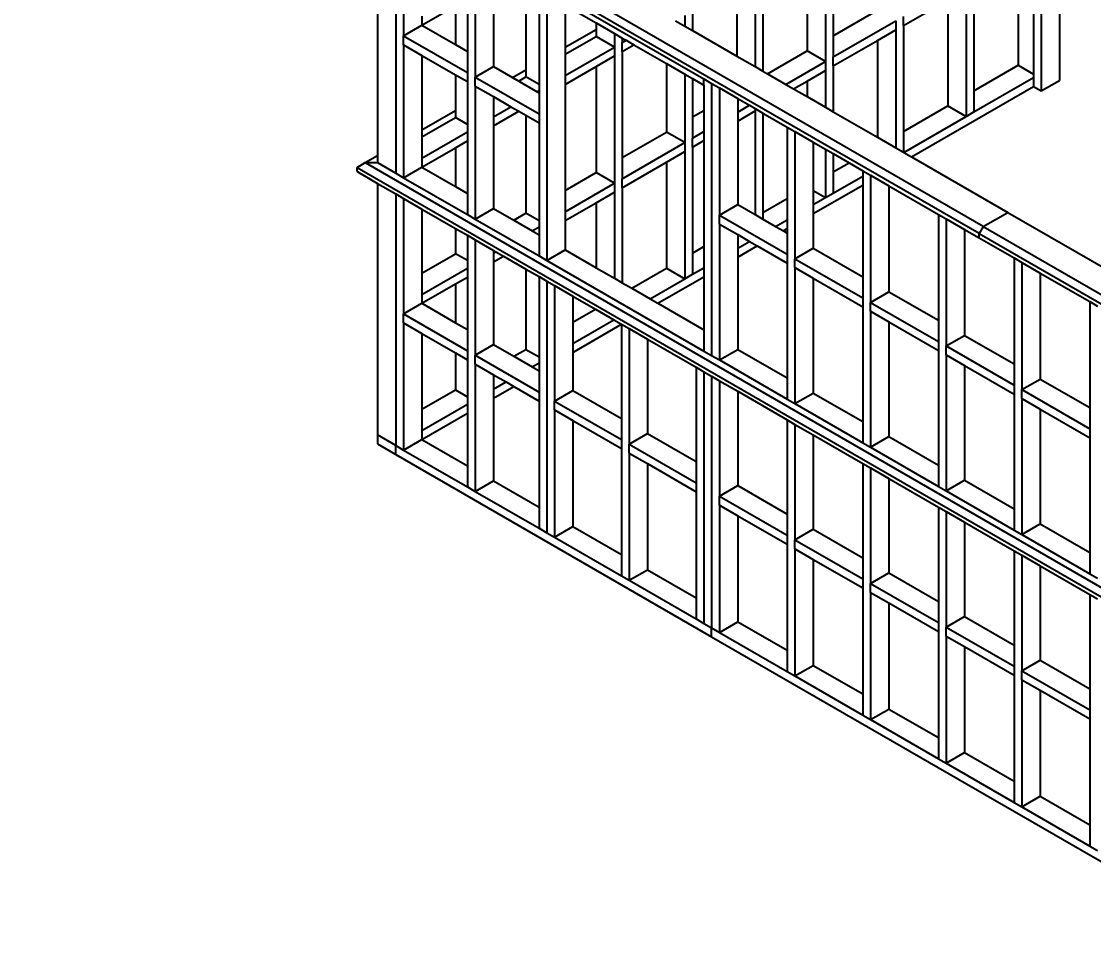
# Model space of a CAD drawing. Header units: millimetres. Extents: x 19458 to 19711, y 4351 to 4752.
# Drawn here: x 19488.969 to 19492.685, y 4533.007 to 4536.232 of the extents above; entities that cross this region are included whole.
import ezdxf

# ---------------------------------------------------------------- set-up
doc = ezdxf.new("R2010")
doc.units = ezdxf.units.MM
doc.layers.add('cotas', color=1, linetype='Continuous')
doc.layers.add('cotas @ 500', color=1, linetype='Continuous')
doc.styles.add('century gothic', font='GOTHIC.TTF')
doc.styles.add('COTAS SMC', font='GOTHIC.TTF')
doc.dimstyles.new('ANOTATIVE 100 SMCONSTRUCCIONES', dxfattribs={"dimscale": 0, "dimtxt": 0.18, "dimasz": 0.15, "dimexe": 0.18, "dimexo": 0.09, "dimgap": 0.1, "dimtad": 1, "dimzin": 0, "dimdsep": 46, "dimtxsty": 'century gothic', "dimblk1": 'FLECHA1', "dimblk2": 'FLECHA1', "dimsah": 1, "dimcen": 0.18, "dimdle": 0.075, "dimclrd": 1, "dimclre": 1, "dimclrt": 2, "dimaunit": 1, "dimadec": 0, "dimazin": 0, "dimtfac": 0.75, "dimtix": 1, "dimtmove": 2, "dimatfit": 3, "dimfxl": 0.09, "dimtvp": 1.5, "dimtfill": 1, "dimtolj": 1, "dimtzin": 0, "dimarcsym": 0})
doc.dimstyles.new('PIES SMCONSTRUCCIONES', dxfattribs={"dimscale": 0, "dimtxt": 0.18, "dimasz": 0.2, "dimexe": 0.18, "dimexo": 0, "dimgap": 0.1, "dimtad": 1, "dimdec": 0, "dimlfac": 39.370079, "dimzin": 0, "dimdsep": 46, "dimlunit": 4, "dimtxsty": 'COTAS SMC', "dimblk1": 'FLECHA1', "dimblk2": 'FLECHA1', "dimsah": 1, "dimcen": 0.2, "dimdle": 0.075, "dimclrd": 1, "dimclre": 1, "dimclrt": 2, "dimaunit": 1, "dimadec": 0, "dimazin": 0, "dimtfac": 0.75, "dimtdec": 0, "dimtix": 1, "dimtmove": 2, "dimatfit": 3, "dimfxl": 0.09, "dimtvp": 1.5, "dimtfill": 1, "dimtolj": 1, "dimtzin": 0, "dimarcsym": 0})

# ---------------------------------------------------------------- blocks, each defined once
blk = doc.blocks.new('FLECHA1')
at = {"color": 4}
blk.add_line((-0.246176, -0.248081), (0.248081, 0.25), dxfattribs=at)
at = {"color": 1}
blk.add_line((-1, 0), (0.496162, 0), dxfattribs=at)
blk = doc.blocks.new('*D574')
at = {"layer": 'cotas', "color": 1, "lineweight": -2, "transparency": 16777216}
for p, q in [((19614.326, 4625.8448), (19614.326, 4700.8448)), ((19570.9836, 4550.8448), (19524.326, 4550.8448)), ((19614.326, 4548.4298), (19614.326, 4550.8448)), ((19570.5339, 4548.4298), (19524.326, 4548.4298)), ((19614.326, 4473.4298), (19614.326, 4398.4298))]:
    blk.add_line(p, q, dxfattribs=at)
at = {"layer": 'Defpoints', "color": 0, "transparency": 16777216}
for p in [(19614.326, 4550.8448), (19615.9836, 4550.8448), (19615.5339, 4548.4298)]:
    blk.add_point(p, dxfattribs=at)
at = {"layer": 'cotas', "color": 1, "lineweight": -2, "transparency": 16777216, "xscale": 75, "yscale": 75, "zscale": 75}
for p, rotation in [((19614.326, 4550.8448), 270), ((19614.326, 4548.4298), 90)]:
    blk.add_blockref('FLECHA1', p, dxfattribs=dict(at, rotation=rotation))
at = {"layer": 'cotas', "color": 2, "transparency": 16777216, "insert": (19517.3376, 4549.6373), "char_height": 90, "attachment_point": 5, "rotation": 90, "style": 'century gothic', "bg_fill": 3, "box_fill_scale": 1.1, "bg_fill_color": 256, "bg_fill_true_color": 13158600, "bg_fill_transparency": 0}
blk.add_mtext('\\A1;2.42', dxfattribs=at)
blk = doc.blocks.new('*D629')
at = {"layer": 'cotas', "color": 1, "lineweight": -2, "transparency": 16777216}
for p, q in [((19620.0128, 4651.7533), (19620.0128, 4751.7533)), ((19620.4168, 4551.7533), (19530.0128, 4551.7533)), ((19620.0128, 4550.5333), (19620.0128, 4551.7533)), ((19620.4168, 4550.5333), (19530.0128, 4550.5333)), ((19620.0128, 4450.5333), (19620.0128, 4350.5333))]:
    blk.add_line(p, q, dxfattribs=at)
at = {"layer": 'Defpoints', "color": 0, "transparency": 16777216}
for p in [(19620.0128, 4551.7533), (19620.4168, 4551.7533), (19620.4168, 4550.5333)]:
    blk.add_point(p, dxfattribs=at)
at = {"layer": 'cotas', "color": 1, "lineweight": -2, "transparency": 16777216, "xscale": 100, "yscale": 100, "zscale": 100}
for p, rotation in [((19620.0128, 4551.7533), 270), ((19620.0128, 4550.5333), 90)]:
    blk.add_blockref('FLECHA1', p, dxfattribs=dict(at, rotation=rotation))
at = {"layer": 'cotas', "color": 2, "transparency": 16777216, "insert": (19523.8809, 4551.1433), "char_height": 90, "attachment_point": 5, "rotation": 90, "style": 'COTAS SMC', "bg_fill": 3, "box_fill_scale": 1.1, "bg_fill_color": 256, "bg_fill_true_color": 13158600, "bg_fill_transparency": 0}
blk.add_mtext("\\A1;4'", dxfattribs=at)
blk = doc.blocks.new('hf')
at = {"color": 250}
for p, q in [((-1.8806, 0.213), (-1.8806, -1.5098)), ((-1.8169, -0.3716), (-1.8169, -1.473)), ((-2.0815, -1.9801), (-4.2241, -0.7432)), ((-2.0957, -2.0046), (-4.2523, -0.7595)), ((-4.1816, -0.815), (-4.1816, -1.7339)), ((-4.118, -0.8517), (-4.118, -1.7951)), ((-4.0911, -0.8673), (-4.0911, -1.3185)), ((-2.6019, -0.9508), (-2.6019, -1.3185)), ((-2.6924, -1.0031), (-2.6924, -1.3707)), ((-2.6287, -0.9663), (-2.6287, -1.4075)), ((-3.8429, -1.0106), (-3.8429, -1.4618)), ((-1.9074, -1.0221), (-1.9074, -1.4518)), ((-1.9612, -1.0531), (-1.9612, -1.4208)), ((-3.6673, -1.112), (-3.6673, -1.4369)), ((-2.8725, -1.107), (-2.8725, -1.4255)), ((-2.8456, -1.0915), (-2.8456, -1.441)), ((-3.7793, -1.1385), (-3.7793, -1.4251)), ((-3.6216, -1.1383), (-3.6216, -1.4878)), ((-2.9361, -1.1438), (-2.9361, -1.3888)), ((-2.1144, -1.1416), (-2.1144, -1.5092)), ((-3.5947, -1.1539), (-3.0503, -1.4682)), ((-3.5947, -1.1751), (-3.5947, -2.0972)), ((-2.1413, -1.1571), (-2.1413, -1.5982)), ((-4.0275, -1.2818), (-3.911, -1.2146)), ((-3.911, -1.2146), (-3.911, -1.349)), ((-3.8698, -1.1908), (-3.8698, -1.3728)), ((-3.5311, -1.2118), (-3.4236, -1.2739)), ((-3.5311, -1.2118), (-3.5311, -1.3583)), ((-2.3581, -1.2823), (-2.2049, -1.1938)), ((-2.2049, -1.1938), (-2.2049, -1.5615)), ((-4.0275, -1.2508), (-4.0275, -1.2818)), ((-3.1162, -1.2478), (-3.1162, -1.2848)), ((-3.0893, -1.2323), (-3.0893, -1.3003)), ((-2.6019, -1.3185), (-2.4486, -1.23)), ((-2.3581, -1.2823), (-2.3581, -1.2513)), ((-4.0911, -1.3185), (-4.0275, -1.2818)), ((-4.0275, -1.2818), (-3.911, -1.349)), ((-3.5311, -1.3583), (-3.4236, -1.2962)), ((-3.4236, -1.2739), (-3.4236, -1.2962)), ((-3.4236, -1.2739), (-3.3599, -1.3106)), ((-3.4236, -1.2962), (-3.4236, -1.3207)), ((-3.1483, -1.2663), (-3.1162, -1.2848)), ((-3.1162, -1.2848), (-3.0893, -1.3003)), ((-3.0893, -1.3003), (-2.9361, -1.3888)), ((-2.6019, -1.392), (-2.385, -1.2668)), ((-2.4486, -1.3345), (-2.385, -1.2978)), ((-2.385, -1.2668), (-2.385, -1.2978)), ((-2.385, -1.2978), (-2.385, -1.707)), ((-2.3581, -1.2823), (-2.3581, -1.6499)), ((-4.0911, -1.3496), (-4.0911, -1.3185)), ((-4.0911, -1.3185), (-3.8698, -1.4463)), ((-3.5311, -1.3828), (-3.4236, -1.3207)), ((-3.3599, -1.3575), (-3.4236, -1.3207)), ((-3.3599, -1.3106), (-3.3599, -1.3575)), ((-3.3599, -1.3106), (-3.3331, -1.3262)), ((-3.3331, -1.3262), (-3.3194, -1.3341)), ((-3.3331, -1.3262), (-3.3331, -1.3419)), ((-3.3331, -1.3419), (-3.3194, -1.3341)), ((-3.3194, -1.3341), (-3.2925, -1.3496)), ((-2.6019, -1.3185), (-2.6019, -1.392)), ((-2.6019, -1.423), (-2.4486, -1.3345)), ((-2.4486, -1.3345), (-2.4486, -1.6702)), ((-4.0911, -1.3496), (-4.0911, -1.8106)), ((-4.0911, -1.3496), (-4.0275, -1.3863)), ((-3.911, -1.349), (-3.8698, -1.3728)), ((-3.8698, -1.3728), (-3.8698, -1.4463)), ((-3.5311, -1.4563), (-3.3599, -1.3575)), ((-3.5311, -1.3583), (-3.5311, -1.3828)), ((-3.3599, -1.3575), (-3.3599, -1.3885)), ((-3.3331, -1.373), (-3.3331, -1.3419)), ((-3.3331, -1.373), (-3.2925, -1.3496)), ((-3.3331, -1.373), (-3.3331, -1.7406)), ((-3.2925, -1.3496), (-3.1798, -1.4146)), ((-2.8299, -1.4501), (-2.6924, -1.3707)), ((-2.6287, -1.4075), (-2.6924, -1.3707)), ((-4.0275, -1.3863), (-4.0275, -1.6449)), ((-4.0275, -1.3863), (-3.911, -1.4535)), ((-3.5311, -1.3828), (-3.5311, -1.4563)), ((-3.4236, -1.4252), (-3.3599, -1.3885)), ((-3.3599, -1.3885), (-3.3599, -1.8296)), ((-2.9361, -1.3888), (-2.8725, -1.4255)), ((-2.7662, -1.4869), (-2.6287, -1.4075)), ((-2.6287, -1.4075), (-2.6287, -1.4385)), ((-2.6019, -1.423), (-2.6019, -1.392)), ((-3.8698, -1.4463), (-3.8698, -1.4773)), ((-3.8429, -1.4618), (-3.7793, -1.4251)), ((-3.7793, -1.4251), (-3.713, -1.4633)), ((-3.713, -1.4633), (-3.6673, -1.4369)), ((-3.6673, -1.4369), (-3.6673, -1.4614)), ((-3.5311, -1.4873), (-3.4236, -1.4252)), ((-3.4236, -1.4252), (-3.4236, -1.7929)), ((-3.1798, -1.4146), (-3.1798, -1.6522)), ((-3.1798, -1.4146), (-3.1162, -1.4514)), ((-2.8725, -1.4255), (-2.8456, -1.441)), ((-2.8456, -1.441), (-2.8299, -1.4501)), ((-2.6924, -1.4753), (-2.6287, -1.4385)), ((-2.6287, -1.4385), (-2.6287, -1.5662)), ((-2.6019, -1.423), (-2.6019, -1.5818)), ((-2.1144, -1.5092), (-1.9612, -1.4208)), ((-1.9612, -1.4208), (-1.9074, -1.4518)), ((-3.911, -1.4535), (-3.911, -1.5777)), ((-3.911, -1.4535), (-3.8698, -1.4773)), ((-3.8698, -1.4773), (-3.8698, -1.626)), ((-3.8429, -1.4929), (-3.8429, -1.4618)), ((-3.8429, -1.4618), (-3.6216, -1.5896)), ((-3.713, -1.4633), (-3.6918, -1.4756)), ((-3.6918, -1.4756), (-3.6673, -1.4614)), ((-3.6918, -1.4756), (-3.6282, -1.5123)), ((-3.6216, -1.4878), (-3.6673, -1.4614)), ((-3.5311, -1.4563), (-3.5311, -1.4873)), ((-3.1162, -1.4514), (-3.1162, -1.6889)), ((-3.1162, -1.4514), (-3.0893, -1.4669)), ((-3.0893, -1.4669), (-3.0503, -1.4894)), ((-3.0893, -1.4669), (-3.0893, -1.5999)), ((-3.0503, -1.4894), (-3.0503, -1.4682)), ((-3.0503, -1.4682), (-3.0234, -1.4837)), ((-3.0234, -1.4837), (-3.0234, -2.4271)), ((-3.0234, -1.4837), (-2.9965, -1.4992)), ((-2.8299, -1.4501), (-2.7662, -1.4869)), ((-2.7393, -1.5024), (-2.6924, -1.4753)), ((-2.6924, -1.4753), (-2.6924, -1.5295)), ((-2.1144, -1.5827), (-1.9074, -1.4632)), ((-1.9074, -1.4518), (-1.9074, -1.4632)), ((-1.9074, -1.4632), (-1.9074, -1.4942)), ((-1.8806, -1.5098), (-1.8169, -1.473)), ((-3.8429, -1.4929), (-3.8429, -1.9539)), ((-3.8429, -1.4929), (-3.7793, -1.5296)), ((-3.6282, -1.5123), (-3.6216, -1.5085)), ((-3.6282, -1.5123), (-3.6216, -1.5161)), ((-3.6216, -1.4878), (-3.6216, -1.5085)), ((-3.6216, -1.5085), (-3.6216, -1.5161)), ((-3.6216, -1.5161), (-3.6216, -1.5896)), ((-3.5311, -1.4873), (-3.5311, -1.855)), ((-3.0503, -1.4894), (-3.0503, -1.5774)), ((-2.9965, -1.4992), (-2.9965, -1.9401)), ((-2.9965, -1.4992), (-2.9329, -1.536)), ((-2.7662, -1.4869), (-2.7393, -1.5024)), ((-2.7393, -1.5024), (-2.6924, -1.5295)), ((-2.3304, -1.7385), (-1.9074, -1.4942)), ((-2.1144, -1.5092), (-2.1144, -1.5827)), ((-1.9074, -1.4942), (-1.8806, -1.5098)), ((-3.7793, -1.5296), (-3.7793, -1.5996)), ((-3.7793, -1.5296), (-3.7187, -1.5646)), ((-2.9329, -1.536), (-2.9329, -1.5831)), ((-2.9329, -1.536), (-2.8921, -1.5595)), ((-2.9329, -1.5831), (-2.8921, -1.5595)), ((-2.8921, -1.5595), (-2.8725, -1.5709)), ((-2.6924, -1.5295), (-2.6287, -1.5662)), ((-4.0275, -1.6449), (-3.911, -1.5777)), ((-3.911, -1.5777), (-3.911, -1.6022)), ((-3.7793, -1.5996), (-3.7187, -1.5646)), ((-3.7793, -1.6306), (-3.6918, -1.5801)), ((-3.7187, -1.5646), (-3.6918, -1.5801)), ((-3.6918, -1.5801), (-3.6673, -1.5943)), ((-3.6673, -1.5943), (-3.6673, -1.9336)), ((-3.6673, -1.5943), (-3.6216, -1.6206)), ((-3.6216, -1.5896), (-3.6216, -1.6206)), ((-3.0893, -1.5999), (-3.0503, -1.5774)), ((-3.0503, -1.5774), (-3.0503, -1.6509)), ((-2.9329, -1.6141), (-2.8725, -1.5792)), ((-2.9329, -1.5831), (-2.9329, -1.6141)), ((-2.8725, -1.5709), (-2.8725, -1.5792)), ((-2.8725, -1.5709), (-2.8456, -1.5864)), ((-2.8725, -1.5792), (-2.8725, -1.9383)), ((-2.8456, -1.5864), (-2.8456, -1.9314)), ((-2.8456, -1.5864), (-2.7613, -1.635)), ((-2.6287, -1.5662), (-2.6019, -1.5818)), ((-2.6019, -1.5818), (-2.4486, -1.6702)), ((-2.3581, -1.6499), (-2.2049, -1.5615)), ((-2.2049, -1.5615), (-2.1413, -1.5982)), ((-2.1413, -1.5982), (-2.1144, -1.5827)), ((-4.0275, -1.6694), (-3.911, -1.6022)), ((-3.8698, -1.626), (-3.911, -1.6022)), ((-3.8698, -1.626), (-3.8698, -1.6518)), ((-3.7793, -1.5996), (-3.7793, -1.6306)), ((-3.7793, -1.6306), (-3.7793, -1.9172)), ((-3.6216, -1.6206), (-3.6216, -1.96)), ((-3.0893, -1.5999), (-3.0893, -1.6734)), ((-2.9329, -1.6141), (-2.9329, -1.9034)), ((-2.7613, -1.635), (-2.7613, -1.8827)), ((-2.7613, -1.635), (-2.7344, -1.6506)), ((-2.3573, -1.723), (-2.1413, -1.5982)), ((-4.0275, -1.6449), (-4.0275, -1.6694)), ((-4.0275, -1.7429), (-3.8698, -1.6518)), ((-4.0275, -1.6694), (-4.0275, -1.7429)), ((-3.8698, -1.6518), (-3.8698, -1.6829)), ((-3.3331, -1.7406), (-3.1798, -1.6522)), ((-3.1162, -1.6889), (-3.1798, -1.6522)), ((-3.0893, -1.6734), (-3.0503, -1.6509)), ((-3.0503, -1.6509), (-3.0503, -1.6819)), ((-2.7344, -1.6506), (-2.7344, -2.0915)), ((-2.7344, -1.6506), (-2.6708, -1.6873)), ((-2.4486, -1.6702), (-2.385, -1.707)), ((-2.3581, -1.6499), (-2.3581, -1.7225)), ((-4.0275, -1.7739), (-3.911, -1.7067)), ((-3.911, -1.7067), (-3.8698, -1.6829)), ((-3.911, -1.7067), (-3.911, -1.8411)), ((-3.8698, -1.6829), (-3.8698, -1.8649)), ((-3.3331, -1.8141), (-3.1162, -1.6889)), ((-3.1162, -1.6889), (-3.1162, -1.7199)), ((-3.0893, -1.7044), (-3.0893, -1.6734)), ((-3.0893, -1.7044), (-3.0503, -1.6819)), ((-3.0893, -1.7044), (-3.0893, -2.0721)), ((-3.0503, -1.6819), (-3.0503, -2.0495)), ((-2.6708, -1.6873), (-2.6708, -1.8554)), ((-2.6708, -1.6873), (-2.6287, -1.7116)), ((-2.385, -1.707), (-2.3581, -1.7225)), ((-4.2241, -1.7584), (-4.1816, -1.7339)), ((-4.1816, -1.7339), (-4.1816, -1.7584)), ((-4.0275, -1.7429), (-4.0275, -1.7739)), ((-3.3331, -1.7406), (-3.3331, -1.8141)), ((-3.1798, -1.7567), (-3.1162, -1.7199)), ((-3.1162, -1.7199), (-3.1162, -2.1611)), ((-2.6287, -1.7116), (-2.6287, -1.8797)), ((-2.6287, -1.7116), (-2.6019, -1.7271)), ((-2.6019, -1.7271), (-2.6019, -1.7907)), ((-2.6019, -1.7271), (-2.5468, -1.7589)), ((-2.3581, -1.7225), (-2.3573, -1.723)), ((-2.3573, -1.723), (-2.3304, -1.7385)), ((-2.3304, -1.7385), (-1.9967, -1.9312)), ((-4.2523, -1.7747), (-4.2241, -1.7584)), ((-4.2523, -1.7894), (-4.2523, -1.7747)), ((-4.2523, -1.7747), (-1.3603, -3.4445)), ((-4.2241, -1.7584), (-1.3603, -3.4118)), ((-4.2241, -1.7584), (-4.1816, -1.7584)), ((-4.1816, -1.7584), (-4.118, -1.7951)), ((-4.0911, -1.8106), (-4.0275, -1.7739)), ((-4.0275, -1.7739), (-3.911, -1.8411)), ((-3.3331, -1.8452), (-3.1798, -1.7567)), ((-3.1798, -1.7567), (-3.1798, -2.1244)), ((-2.6019, -1.7907), (-2.5468, -1.7589)), ((-2.5468, -1.7589), (-2.4992, -1.7864)), ((-4.2523, -1.7894), (-4.1816, -1.8302)), ((-4.118, -1.7951), (-4.0911, -1.8106)), ((-4.0911, -1.8106), (-3.8698, -1.9384)), ((-3.5311, -1.855), (-3.4236, -1.7929)), ((-3.3599, -1.8296), (-3.4236, -1.7929)), ((-3.3331, -1.8452), (-3.3331, -1.8141)), ((-2.6019, -1.7907), (-2.6019, -1.8641)), ((-2.6019, -1.8641), (-2.4992, -1.8049)), ((-2.4992, -1.7864), (-2.4992, -1.8049)), ((-2.4992, -1.7864), (-2.4723, -1.8019)), ((-2.4992, -1.8049), (-2.4992, -1.8359)), ((-2.4723, -1.8019), (-2.4723, -2.2428)), ((-2.4723, -1.8019), (-2.4087, -1.8386)), ((-4.1816, -1.8302), (-4.1816, -2.7027)), ((-4.1816, -1.8302), (-4.118, -1.867)), ((-3.911, -1.8411), (-3.8698, -1.8649)), ((-3.5311, -1.9285), (-3.3599, -1.8296)), ((-3.5311, -1.855), (-3.5311, -1.9285)), ((-3.3599, -1.8296), (-3.3599, -1.8607)), ((-3.3331, -1.8452), (-3.3331, -2.1748)), ((-2.6708, -1.935), (-2.4992, -1.8359)), ((-2.6708, -1.8554), (-2.6287, -1.8797)), ((-2.6708, -1.8554), (-2.6708, -1.9039)), ((-2.4992, -1.8359), (-2.4992, -2.1538)), ((-2.4087, -1.8386), (-2.4087, -2.206)), ((-2.4087, -1.8386), (-2.2371, -1.9377)), ((-4.118, -1.867), (-4.118, -2.7395)), ((-4.118, -1.867), (-4.0911, -1.8825)), ((-4.0911, -1.8825), (-4.0911, -2.2828)), ((-4.0911, -1.8825), (-4.0275, -1.9192)), ((-3.8698, -1.8649), (-3.8698, -1.9384)), ((-3.4236, -1.8974), (-3.3599, -1.8607)), ((-3.3599, -1.8607), (-3.3599, -2.1593)), ((-2.8456, -1.9314), (-2.7613, -1.8827)), ((-2.7613, -1.8827), (-2.7613, -1.9562)), ((-2.6708, -1.9039), (-2.6287, -1.8797)), ((-2.6287, -1.8797), (-2.6019, -1.8641)), ((-4.0275, -1.9192), (-4.0275, -2.1416)), ((-4.0275, -1.9192), (-3.911, -1.9865)), ((-3.8429, -1.9539), (-3.7793, -1.9172)), ((-3.7793, -1.9172), (-3.7091, -1.9577)), ((-3.5311, -1.9595), (-3.4236, -1.8974)), ((-3.5311, -1.9285), (-3.5311, -1.9595)), ((-3.4236, -1.8974), (-3.4236, -2.1226)), ((-2.9965, -1.9401), (-2.9329, -1.9034)), ((-2.9329, -1.9034), (-2.8725, -1.9383)), ((-2.8456, -1.9314), (-2.8456, -1.9538)), ((-2.6708, -1.9039), (-2.6708, -1.935)), ((-2.0815, -1.9801), (-1.9967, -1.9312)), ((-1.9967, -1.9312), (-1.3603, -2.2986)), ((-3.8698, -1.9384), (-3.8429, -1.9539)), ((-3.8429, -1.9539), (-3.6216, -2.0817)), ((-3.7091, -1.9577), (-3.6673, -1.9336)), ((-3.7091, -1.9577), (-3.6454, -1.9945)), ((-3.6216, -1.96), (-3.6673, -1.9336)), ((-3.6216, -1.96), (-3.6216, -1.9807)), ((-3.5311, -1.9595), (-3.5311, -2.0605)), ((-2.9965, -1.9401), (-2.7613, -2.0759)), ((-2.9965, -1.9712), (-2.9965, -1.9401)), ((-2.8725, -1.9383), (-2.8456, -1.9538)), ((-2.8456, -1.9538), (-2.8014, -1.9793)), ((-2.8014, -1.9793), (-2.7613, -1.9562)), ((-2.7613, -1.9562), (-2.7613, -1.9872)), ((-2.6708, -1.935), (-2.6708, -2.0547)), ((-2.2371, -1.9377), (-2.2371, -2.3051)), ((-2.2371, -1.9377), (-2.2102, -1.9532)), ((-2.2102, -1.9532), (-2.2102, -2.3941)), ((-2.2102, -1.9532), (-2.1466, -1.9899)), ((-3.911, -1.9865), (-3.911, -2.0743)), ((-3.911, -1.9865), (-3.8698, -2.0103)), ((-3.6454, -1.9945), (-3.6216, -1.9807)), ((-3.6454, -1.9945), (-3.6216, -2.0082)), ((-3.6216, -1.9807), (-3.6216, -2.0082)), ((-2.9965, -1.9712), (-2.9965, -2.4426)), ((-2.9965, -1.9712), (-2.9329, -2.0079)), ((-2.8014, -1.9793), (-2.7745, -1.9948)), ((-2.7745, -1.9948), (-2.7613, -1.9872)), ((-2.7745, -1.9948), (-2.7613, -2.0025)), ((-2.7613, -1.9872), (-2.7613, -2.0025)), ((-2.7613, -2.0025), (-2.7613, -2.0759)), ((-2.1466, -1.9899), (-2.1466, -2.3574)), ((-2.1466, -1.9899), (-2.0957, -2.0193)), ((-2.0815, -1.9801), (-2.0957, -2.0046)), ((-2.0957, -2.0193), (-2.0957, -2.0046)), ((-2.0957, -2.0046), (-1.3603, -2.4292)), ((-2.0815, -1.9801), (-1.3603, -2.3966)), ((-3.8698, -2.0103), (-3.8698, -2.0981)), ((-3.8698, -2.0103), (-3.8429, -2.0258)), ((-3.8429, -2.0258), (-3.8429, -2.4261)), ((-3.8429, -2.0258), (-3.7793, -2.0625)), ((-3.6216, -2.0082), (-3.6216, -2.0817)), ((-2.9329, -2.0079), (-2.9329, -2.0553)), ((-2.9329, -2.0079), (-2.8919, -2.0316)), ((-2.9329, -2.0553), (-2.8919, -2.0316)), ((-2.8919, -2.0316), (-2.865, -2.0471)), ((-2.0957, -2.0193), (-1.975, -2.089)), ((-4.0275, -2.1416), (-3.911, -2.0743)), ((-3.8698, -2.0981), (-3.911, -2.0743)), ((-3.7793, -2.0625), (-3.7793, -2.0718)), ((-3.7793, -2.0625), (-3.7713, -2.0671)), ((-3.7793, -2.0718), (-3.7713, -2.0671)), ((-3.7793, -2.0718), (-3.7793, -2.1028)), ((-3.7713, -2.0671), (-3.7444, -2.0827)), ((-3.5947, -2.0972), (-3.5311, -2.0605)), ((-3.5311, -2.0605), (-3.4236, -2.1226)), ((-3.0893, -2.0721), (-3.0503, -2.0495)), ((-3.0893, -2.0721), (-3.0893, -2.1456)), ((-3.0503, -2.0495), (-3.0503, -2.123)), ((-2.9329, -2.0863), (-2.865, -2.0471)), ((-2.9329, -2.0553), (-2.9329, -2.0863)), ((-2.865, -2.0471), (-2.7613, -2.107)), ((-2.7613, -2.0759), (-2.7613, -2.107)), ((-2.7344, -2.0915), (-2.6708, -2.0547)), ((-2.6708, -2.0547), (-2.4992, -2.1538)), ((-3.8698, -2.0981), (-3.8698, -2.124)), ((-3.7793, -2.1028), (-3.7444, -2.0827)), ((-3.7793, -2.1028), (-3.7793, -2.3894)), ((-3.7444, -2.0827), (-3.6673, -2.1272)), ((-3.6216, -2.0817), (-3.5947, -2.0972)), ((-3.5947, -2.0972), (-3.0503, -2.4116)), ((-2.9329, -2.0863), (-2.9329, -2.4059)), ((-2.7613, -2.107), (-2.7613, -2.5049)), ((-2.7344, -2.0915), (-2.4992, -2.2273)), ((-2.7344, -2.1225), (-2.7344, -2.0915)), ((-1.975, -2.089), (-1.975, -2.4564)), ((-1.975, -2.089), (-1.9481, -2.1045)), ((-1.9481, -2.1045), (-1.9481, -2.5454)), ((-1.9481, -2.1045), (-1.8845, -2.1413)), ((-4.0275, -2.2151), (-3.8698, -2.124)), ((-4.0275, -2.1416), (-4.0275, -2.2151)), ((-3.911, -2.1788), (-3.8698, -2.155)), ((-3.8698, -2.124), (-3.8698, -2.155)), ((-3.8698, -2.155), (-3.8698, -2.3371)), ((-3.6673, -2.1272), (-3.6673, -2.4058)), ((-3.6673, -2.1272), (-3.6216, -2.1536)), ((-3.6216, -2.1536), (-3.6216, -2.4322)), ((-3.6216, -2.1536), (-3.5947, -2.1691)), ((-3.4236, -2.1226), (-3.3599, -2.1593)), ((-3.3001, -2.1938), (-3.1798, -2.1244)), ((-3.2096, -2.2461), (-3.0503, -2.1541)), ((-3.1798, -2.1244), (-3.1162, -2.1611)), ((-3.1162, -2.1611), (-3.0893, -2.1456)), ((-3.0893, -2.1456), (-3.0503, -2.123)), ((-3.0503, -2.123), (-3.0503, -2.1541)), ((-3.0503, -2.1541), (-3.0503, -2.3381)), ((-2.7344, -2.1225), (-2.7344, -2.5939)), ((-2.7344, -2.1225), (-2.6708, -2.1592)), ((-2.4992, -2.1538), (-2.4992, -2.2273)), ((-1.8845, -2.1413), (-1.8845, -2.5087)), ((-1.8845, -2.1413), (-1.7129, -2.2403)), ((-4.0275, -2.2461), (-3.911, -2.1788)), ((-3.911, -2.1788), (-3.911, -2.3133)), ((-3.5947, -2.1691), (-3.5947, -3.0416)), ((-3.5947, -2.1691), (-3.5679, -2.1846)), ((-3.5679, -2.1846), (-3.5679, -2.5849)), ((-3.5679, -2.1846), (-3.5042, -2.2213)), ((-3.3599, -2.1593), (-3.3331, -2.1748)), ((-3.3331, -2.1748), (-3.3001, -2.1938)), ((-3.2365, -2.2306), (-3.1162, -2.1611)), ((-2.6708, -2.1592), (-2.6708, -2.5572)), ((-2.6708, -2.1592), (-2.4992, -2.2583)), ((-4.0275, -2.2151), (-4.0275, -2.2461)), ((-3.5042, -2.2213), (-3.5042, -2.3116)), ((-3.5042, -2.2213), (-3.426, -2.2665)), ((-3.3001, -2.1938), (-3.2365, -2.2306)), ((-2.4992, -2.2273), (-2.4992, -2.2583)), ((-2.4723, -2.2428), (-2.4087, -2.206)), ((-2.4087, -2.206), (-2.2371, -2.3051)), ((-4.0911, -2.2828), (-4.0275, -2.2461)), ((-4.0275, -2.2461), (-3.911, -2.3133)), ((-3.5042, -2.3116), (-3.426, -2.2665)), ((-3.426, -2.2665), (-3.3624, -2.3032)), ((-3.2365, -2.2306), (-3.2096, -2.2461)), ((-3.2096, -2.2461), (-3.0503, -2.3381)), ((-2.4992, -2.2583), (-2.4992, -2.6563)), ((-2.4723, -2.2428), (-2.2371, -2.3786)), ((-2.4723, -2.2738), (-2.4723, -2.2428)), ((-1.7129, -2.2403), (-1.7129, -2.6078)), ((-1.7129, -2.2403), (-1.686, -2.2559)), ((-4.0911, -2.3138), (-4.0911, -2.2828)), ((-4.0911, -2.2828), (-3.8698, -2.4106)), ((-3.5042, -2.3851), (-3.3624, -2.3032)), ((-3.3624, -2.3032), (-3.3359, -2.3185)), ((-2.4723, -2.2738), (-2.4723, -2.7453)), ((-2.4723, -2.2738), (-2.4087, -2.3106)), ((-4.0911, -2.3138), (-4.0275, -2.3506)), ((-4.0911, -2.3138), (-4.0911, -2.755)), ((-3.911, -2.3133), (-3.8698, -2.3371)), ((-3.8698, -2.3371), (-3.8698, -2.4106)), ((-3.5042, -2.3116), (-3.5042, -2.3851)), ((-3.5042, -2.4162), (-3.3359, -2.319)), ((-3.3359, -2.3185), (-3.3359, -2.319)), ((-3.3359, -2.3185), (-3.3091, -2.334)), ((-3.3359, -2.319), (-3.3359, -2.6453)), ((-3.3091, -2.334), (-3.3091, -2.7343)), ((-3.3091, -2.334), (-3.2454, -2.3708)), ((-3.0503, -2.3381), (-3.0503, -2.4116)), ((-2.4087, -2.3106), (-2.4087, -2.7085)), ((-2.4087, -2.3106), (-2.2371, -2.4096)), ((-2.2371, -2.3051), (-2.2371, -2.3786)), ((-4.0275, -2.3506), (-4.0275, -2.6137)), ((-4.0275, -2.3506), (-3.911, -2.4178)), ((-3.2454, -2.3708), (-3.2454, -2.6976)), ((-3.2454, -2.3708), (-3.0771, -2.4679)), ((-2.2102, -2.3941), (-2.1466, -2.3574)), ((-2.1466, -2.3574), (-1.975, -2.4564)), ((-3.8698, -2.4106), (-3.8698, -2.4416)), ((-3.8429, -2.4261), (-3.7793, -2.3894)), ((-3.7793, -2.3894), (-3.7091, -2.4299)), ((-3.7091, -2.4299), (-3.6673, -2.4058)), ((-3.6673, -2.4058), (-3.6216, -2.4322)), ((-3.5042, -2.3851), (-3.5042, -2.4162)), ((-3.0503, -2.4116), (-3.0234, -2.4271)), ((-2.9965, -2.4426), (-2.9329, -2.4059)), ((-2.9329, -2.4059), (-2.7613, -2.5049)), ((-2.2371, -2.3786), (-2.2371, -2.4096)), ((-2.2371, -2.4096), (-2.2371, -2.8076)), ((-2.2102, -2.3941), (-1.975, -2.5299)), ((-2.2102, -2.4251), (-2.2102, -2.3941)), ((-3.911, -2.4178), (-3.911, -2.5465)), ((-3.911, -2.4178), (-3.8698, -2.4416)), ((-3.8698, -2.4416), (-3.8698, -2.5703)), ((-3.8429, -2.4571), (-3.8429, -2.4261)), ((-3.8429, -2.4261), (-3.6216, -2.5539)), ((-3.7091, -2.4299), (-3.6454, -2.4667)), ((-3.6216, -2.4322), (-3.6216, -2.4529)), ((-3.5042, -2.4162), (-3.5042, -2.5482)), ((-3.0234, -2.4271), (-2.9965, -2.4426)), ((-2.9965, -2.4426), (-2.7613, -2.5784)), ((-2.2102, -2.4251), (-2.2102, -2.8966)), ((-2.2102, -2.4251), (-2.1466, -2.4619)), ((-3.8429, -2.4571), (-3.8429, -2.8983)), ((-3.8429, -2.4571), (-3.7793, -2.4939)), ((-3.6454, -2.4667), (-3.6216, -2.4529)), ((-3.6454, -2.4667), (-3.6216, -2.4804)), ((-3.6216, -2.4529), (-3.6216, -2.4804)), ((-3.6216, -2.4804), (-3.6216, -2.5539)), ((-3.0771, -2.4679), (-3.0503, -2.4834)), ((-3.0771, -2.4679), (-3.0771, -2.7948)), ((-3.0503, -2.4834), (-3.0503, -3.3559)), ((-3.0503, -2.4834), (-3.0234, -2.4989)), ((-2.1466, -2.4619), (-2.1466, -2.8598)), ((-2.1466, -2.4619), (-1.975, -2.5609)), ((-1.975, -2.4564), (-1.975, -2.5299)), ((-3.7793, -2.4939), (-3.7793, -2.5439)), ((-3.7793, -2.4939), (-3.7359, -2.5189)), ((-3.7793, -2.5439), (-3.7359, -2.5189)), ((-3.7359, -2.5189), (-3.7091, -2.5344)), ((-3.0234, -2.4989), (-3.0234, -3.3715)), ((-3.0234, -2.4989), (-2.9965, -2.5145)), ((-2.9965, -2.5145), (-2.9965, -2.9148)), ((-2.9965, -2.5145), (-2.9329, -2.5512)), ((-2.7613, -2.5049), (-2.7613, -2.5784)), ((-1.9481, -2.5454), (-1.8845, -2.5087)), ((-1.8845, -2.5087), (-1.7129, -2.6078)), ((-4.0275, -2.6137), (-3.911, -2.5465)), ((-3.911, -2.5465), (-3.8698, -2.5703)), ((-3.7793, -2.575), (-3.7091, -2.5344)), ((-3.7793, -2.5439), (-3.7793, -2.575)), ((-3.7091, -2.5344), (-3.6216, -2.5849)), ((-3.6216, -2.5539), (-3.6216, -2.5849)), ((-3.5679, -2.5849), (-3.5042, -2.5482)), ((-3.5042, -2.5482), (-3.3359, -2.6453)), ((-2.9329, -2.5512), (-2.9329, -2.878)), ((-2.9329, -2.5512), (-2.7613, -2.6503)), ((-2.7344, -2.5939), (-2.6708, -2.5572)), ((-2.6708, -2.5572), (-2.4992, -2.6563)), ((-1.975, -2.5299), (-1.975, -2.5609)), ((-1.975, -2.5609), (-1.975, -2.9589)), ((-1.9481, -2.5454), (-1.7129, -2.6812)), ((-1.9481, -2.5765), (-1.9481, -2.5454)), ((-4.0275, -2.6872), (-3.8698, -2.5962)), ((-3.8698, -2.5703), (-3.8698, -2.5962)), ((-3.8698, -2.5962), (-3.8698, -2.6272)), ((-3.7793, -2.575), (-3.7793, -2.8616)), ((-3.6216, -2.5849), (-3.6216, -2.9526)), ((-3.5679, -2.5849), (-3.3359, -2.7188)), ((-3.5679, -2.616), (-3.5679, -2.5849)), ((-2.7613, -2.5784), (-2.7344, -2.5939)), ((-2.7344, -2.5939), (-2.4992, -2.7297)), ((-1.9481, -2.5765), (-1.9481, -3.0479)), ((-1.9481, -2.5765), (-1.8845, -2.6132)), ((-4.0275, -2.6137), (-4.0275, -2.6872)), ((-4.0275, -2.7183), (-3.8698, -2.6272)), ((-3.8698, -2.6272), (-3.8698, -2.8093)), ((-3.5679, -2.616), (-3.5042, -2.6527)), ((-3.5679, -2.616), (-3.5679, -3.0571)), ((-1.8845, -2.6132), (-1.8845, -3.0112)), ((-1.8845, -2.6132), (-1.7129, -2.7123)), ((-1.7129, -2.6078), (-1.7129, -2.6812)), ((-3.5042, -2.6527), (-3.5042, -3.0204)), ((-3.5042, -2.6527), (-3.3359, -2.7499)), ((-3.3359, -2.6453), (-3.3359, -2.7188)), ((-2.7613, -2.6503), (-2.7613, -2.9771)), ((-2.7613, -2.6503), (-2.7344, -2.6658)), ((-2.7344, -2.6658), (-2.7344, -3.0661)), ((-2.7344, -2.6658), (-2.6708, -2.7025)), ((-2.4992, -2.6563), (-2.4992, -2.7297)), ((-4.118, -2.7395), (-4.1816, -2.7027)), ((-4.1816, -2.7027), (-4.1816, -2.7338)), ((-4.0275, -2.6872), (-4.0275, -2.7183)), ((-3.3091, -2.7343), (-3.2454, -2.6976)), ((-3.2454, -2.6976), (-3.0771, -2.7948)), ((-2.6708, -2.7025), (-2.6708, -3.0294)), ((-2.6708, -2.7025), (-2.4992, -2.8016)), ((-2.4723, -2.7453), (-2.4087, -2.7085)), ((-2.4087, -2.7085), (-2.2371, -2.8076)), ((-1.7129, -2.6812), (-1.7129, -2.7123)), ((-1.7129, -2.7123), (-1.7129, -3.1102)), ((-4.1816, -2.7338), (-4.118, -2.7705)), ((-4.118, -2.7705), (-4.118, -2.7395)), ((-4.118, -2.7395), (-4.0911, -2.755)), ((-4.0911, -2.755), (-4.0275, -2.7183)), ((-4.0275, -2.7183), (-3.8698, -2.8093)), ((-3.3359, -2.7188), (-3.3359, -2.7499)), ((-3.3359, -2.7499), (-3.3359, -3.1175)), ((-3.3091, -2.7343), (-3.0771, -2.8683)), ((-3.3091, -2.7654), (-3.3091, -2.7343)), ((-2.4992, -2.7297), (-2.4723, -2.7453)), ((-2.4723, -2.7453), (-2.2371, -2.8811)), ((-4.118, -2.7705), (-3.0234, -3.4025)), ((-4.0911, -2.755), (-3.8698, -2.8828)), ((-3.3091, -2.7654), (-3.3091, -3.2065)), ((-3.3091, -2.7654), (-3.2454, -2.8021)), ((-3.8698, -2.8093), (-3.8698, -2.8828)), ((-3.2454, -2.8021), (-3.2454, -3.1698)), ((-3.2454, -2.8021), (-3.0771, -2.8993)), ((-3.0771, -2.7948), (-3.0771, -2.8683)), ((-2.4992, -2.8016), (-2.4992, -3.1284)), ((-2.4992, -2.8016), (-2.4723, -2.8171)), ((-2.4723, -2.8171), (-2.4723, -3.2174)), ((-2.4723, -2.8171), (-2.4087, -2.8539)), ((-2.2371, -2.8076), (-2.2371, -2.8811)), ((-2.4087, -2.8539), (-2.4087, -3.1807)), ((-2.4087, -2.8539), (-2.2371, -2.9529)), ((-2.2102, -2.8966), (-2.1466, -2.8598)), ((-2.1466, -2.8598), (-1.975, -2.9589)), ((-3.8698, -2.8828), (-3.8429, -2.8983)), ((-3.8429, -2.8983), (-3.7793, -2.8616)), ((-3.8429, -2.8983), (-3.6216, -3.0261)), ((-3.7793, -2.8616), (-3.6216, -2.9526)), ((-3.0771, -2.8683), (-3.0771, -2.8993)), ((-2.9965, -2.9148), (-2.9329, -2.878)), ((-2.9329, -2.878), (-2.7613, -2.9771)), ((-2.2371, -2.8811), (-2.2102, -2.8966)), ((-2.2102, -2.8966), (-1.975, -3.0324)), ((-3.0771, -2.8993), (-3.0771, -3.2669)), ((-2.9965, -2.9148), (-2.7613, -3.0506)), ((-2.9965, -2.9458), (-2.9965, -2.9148)), ((-3.6216, -2.9526), (-3.6216, -3.0261)), ((-2.9965, -2.9458), (-2.9965, -3.387)), ((-2.9965, -2.9458), (-2.9329, -2.9826)), ((-2.2371, -2.9529), (-2.2371, -3.2798)), ((-2.2371, -2.9529), (-2.2102, -2.9684)), ((-2.2102, -2.9684), (-2.2102, -3.3688)), ((-2.2102, -2.9684), (-2.1466, -3.0052)), ((-1.975, -2.9589), (-1.975, -3.0324)), ((-2.9329, -2.9826), (-2.9329, -3.3502)), ((-2.9329, -2.9826), (-2.7613, -3.0816)), ((-2.7613, -2.9771), (-2.7613, -3.0506)), ((-2.1466, -3.0052), (-2.1466, -3.332)), ((-2.1466, -3.0052), (-1.975, -3.1042)), ((-3.6216, -3.0261), (-3.5947, -3.0416)), ((-3.5947, -3.0416), (-3.5679, -3.0571)), ((-3.5679, -3.0571), (-3.5042, -3.0204)), ((-3.5042, -3.0204), (-3.3359, -3.1175)), ((-2.7344, -3.0661), (-2.6708, -3.0294)), ((-2.6708, -3.0294), (-2.4992, -3.1284)), ((-1.975, -3.0324), (-1.9481, -3.0479)), ((-1.9481, -3.0479), (-1.8845, -3.0112)), ((-1.8845, -3.0112), (-1.7129, -3.1102)), ((-3.5679, -3.0571), (-3.3359, -3.191)), ((-2.7613, -3.0506), (-2.7613, -3.0816)), ((-2.7613, -3.0816), (-2.7613, -3.4493)), ((-2.7344, -3.0661), (-2.4992, -3.2019)), ((-2.7344, -3.0971), (-2.7344, -3.0661)), ((-1.9481, -3.0479), (-1.7129, -3.1837)), ((-3.3359, -3.1175), (-3.3359, -3.191)), ((-2.7344, -3.0971), (-2.7344, -3.5383)), ((-2.7344, -3.0971), (-2.6708, -3.1339)), ((-1.975, -3.1042), (-1.975, -3.4311)), ((-1.975, -3.1042), (-1.9481, -3.1198)), ((-1.9481, -3.1198), (-1.9481, -3.5201)), ((-1.9481, -3.1198), (-1.8845, -3.1565)), ((-1.7129, -3.1102), (-1.7129, -3.1837)), ((-2.6708, -3.1339), (-2.6708, -3.5016)), ((-2.6708, -3.1339), (-2.4992, -3.233)), ((-2.4992, -3.1284), (-2.4992, -3.2019)), ((-1.8845, -3.1565), (-1.8845, -3.4833)), ((-1.8845, -3.1565), (-1.7129, -3.2556)), ((-3.3359, -3.191), (-3.3091, -3.2065)), ((-3.3091, -3.2065), (-3.2454, -3.1698)), ((-3.2454, -3.1698), (-3.0771, -3.2669)), ((-2.4723, -3.2174), (-2.4087, -3.1807)), ((-2.4087, -3.1807), (-2.2371, -3.2798)), ((-1.7129, -3.1837), (-1.686, -3.1992)), ((-3.3091, -3.2065), (-3.0771, -3.3404)), ((-2.4992, -3.2019), (-2.4992, -3.233)), ((-2.4992, -3.233), (-2.4992, -3.6006)), ((-2.4723, -3.2174), (-2.2371, -3.3532)), ((-2.4723, -3.2485), (-2.4723, -3.2174)), ((-3.0771, -3.2669), (-3.0771, -3.3404)), ((-2.4723, -3.2485), (-2.4723, -3.6896)), ((-2.4723, -3.2485), (-2.4087, -3.2852)), ((-1.7129, -3.2556), (-1.7129, -3.5824)), ((-1.7129, -3.2556), (-1.686, -3.2711)), ((-2.4087, -3.2852), (-2.4087, -3.6529)), ((-2.4087, -3.2852), (-2.2371, -3.3843)), ((-2.2371, -3.2798), (-2.2371, -3.3532)), ((-3.0771, -3.3404), (-3.0503, -3.3559)), ((-2.2102, -3.3688), (-2.1466, -3.332)), ((-2.1466, -3.332), (-1.975, -3.4311)), ((-3.0503, -3.3559), (-3.0234, -3.3715)), ((-3.0234, -3.3715), (-2.9965, -3.387)), ((-3.0234, -3.4025), (-3.0234, -3.3715)), ((-2.9965, -3.387), (-2.9329, -3.3502)), ((-2.9329, -3.3502), (-2.7613, -3.4493)), ((-2.2371, -3.3532), (-2.2371, -3.3843)), ((-2.2102, -3.3688), (-1.975, -3.5046)), ((-2.2102, -3.3998), (-2.2102, -3.3688)), ((-3.0234, -3.4025), (-1.4239, -4.3259)), ((-2.9965, -3.387), (-2.7613, -3.5228)), ((-2.2371, -3.3843), (-2.2371, -3.7519)), ((-2.2102, -3.3998), (-2.2102, -3.8409)), ((-2.2102, -3.3998), (-2.1466, -3.4365)), ((-2.7613, -3.4493), (-2.7613, -3.5228)), ((-2.1466, -3.4365), (-2.1466, -3.8042)), ((-2.1466, -3.4365), (-1.975, -3.5356)), ((-1.975, -3.4311), (-1.975, -3.5046)), ((-1.9481, -3.5201), (-1.8845, -3.4833)), ((-1.8845, -3.4833), (-1.7129, -3.5824)), ((-2.7613, -3.5228), (-2.7344, -3.5383)), ((-2.7344, -3.5383), (-2.6708, -3.5016)), ((-2.6708, -3.5016), (-2.4992, -3.6006)), ((-1.975, -3.5046), (-1.975, -3.5356)), ((-1.9481, -3.5201), (-1.7129, -3.6559)), ((-1.9481, -3.5511), (-1.9481, -3.5201)), ((-2.7344, -3.5383), (-2.4992, -3.6741)), ((-1.975, -3.5356), (-1.975, -3.9033)), ((-1.9481, -3.5511), (-1.9481, -3.9923)), ((-1.9481, -3.5511), (-1.8845, -3.5879)), ((-2.4992, -3.6006), (-2.4992, -3.6741)), ((-1.8845, -3.5879), (-1.8845, -3.9555)), ((-1.8845, -3.5879), (-1.7129, -3.6869)), ((-1.7129, -3.5824), (-1.7129, -3.6559)), ((-2.4992, -3.6741), (-2.4723, -3.6896)), ((-2.4723, -3.6896), (-2.4087, -3.6529)), ((-2.4087, -3.6529), (-2.2371, -3.7519)), ((-1.7129, -3.6559), (-1.7129, -3.6869)), ((-2.4723, -3.6896), (-2.2371, -3.8254)), ((-1.7129, -3.6869), (-1.7129, -4.0546)), ((-2.2371, -3.7519), (-2.2371, -3.8254)), ((-2.2371, -3.8254), (-2.2102, -3.8409)), ((-2.2102, -3.8409), (-2.1466, -3.8042)), ((-2.1466, -3.8042), (-1.975, -3.9033)), ((-2.2102, -3.8409), (-1.975, -3.9768)), ((-1.975, -3.9033), (-1.975, -3.9768)), ((-1.9481, -3.9923), (-1.8845, -3.9555)), ((-1.8845, -3.9555), (-1.7129, -4.0546)), ((-1.975, -3.9768), (-1.9481, -3.9923)), ((-1.9481, -3.9923), (-1.7129, -4.1281)), ((-1.7129, -4.0546), (-1.7129, -4.1281)), ((-1.7129, -4.1281), (-1.686, -4.1436))]:
    blk.add_line(p, q, dxfattribs=at)
blk = doc.blocks.new('*U734')
at = {"layer": 'cotas @ 500'}
dim = blk.add_linear_dim(base=(19614.3260382735, 4550.8448237801), p1=(19615.5338597089, 4548.4298237801), p2=(19615.9836080801, 4550.8448237801), angle=90, dimstyle='ANOTATIVE 100 SMCONSTRUCCIONES', override={"dimscale": 500, "dimtix": 1, "dimtofl": 1, "dimtmove": 1, "dimatfit": 1}, dxfattribs=at)
dim.commit()
dim.dimension.update_dxf_attribs({"geometry": '*D574', "text_midpoint": (19517.3375950376, 4549.6373237801)})
blk = doc.blocks.new('*U736')
at = {"layer": 'cotas @ 500'}
dim = blk.add_linear_dim(base=(19620.0128, 4551.7533), p1=(19620.4168, 4550.5333), p2=(19620.4168, 4551.7533), angle=90, dimstyle='PIES SMCONSTRUCCIONES', override={"dimscale": 500, "dimtix": 1, "dimtofl": 1, "dimtmove": 2, "dimatfit": 3}, dxfattribs=at)
dim.commit()
dim.dimension.update_dxf_attribs({"geometry": '*D629', "text_midpoint": (19523.8809, 4551.1433)})

msp = doc.modelspace()

# ---------------------------------------------------------------- block references
at = {"layer": 'cotas'}
msp.add_blockref('*U734', (0, 0), dxfattribs=at)

# ---------------------------------------------------------------- next in the draw order: block references
msp.add_blockref('*U736', (0, 0), dxfattribs=at)

# ---------------------------------------------------------------- next in the draw order: block references
msp.add_blockref('hf', (19494.3846, 4537.5006))

doc.saveas('drawing.dxf')
